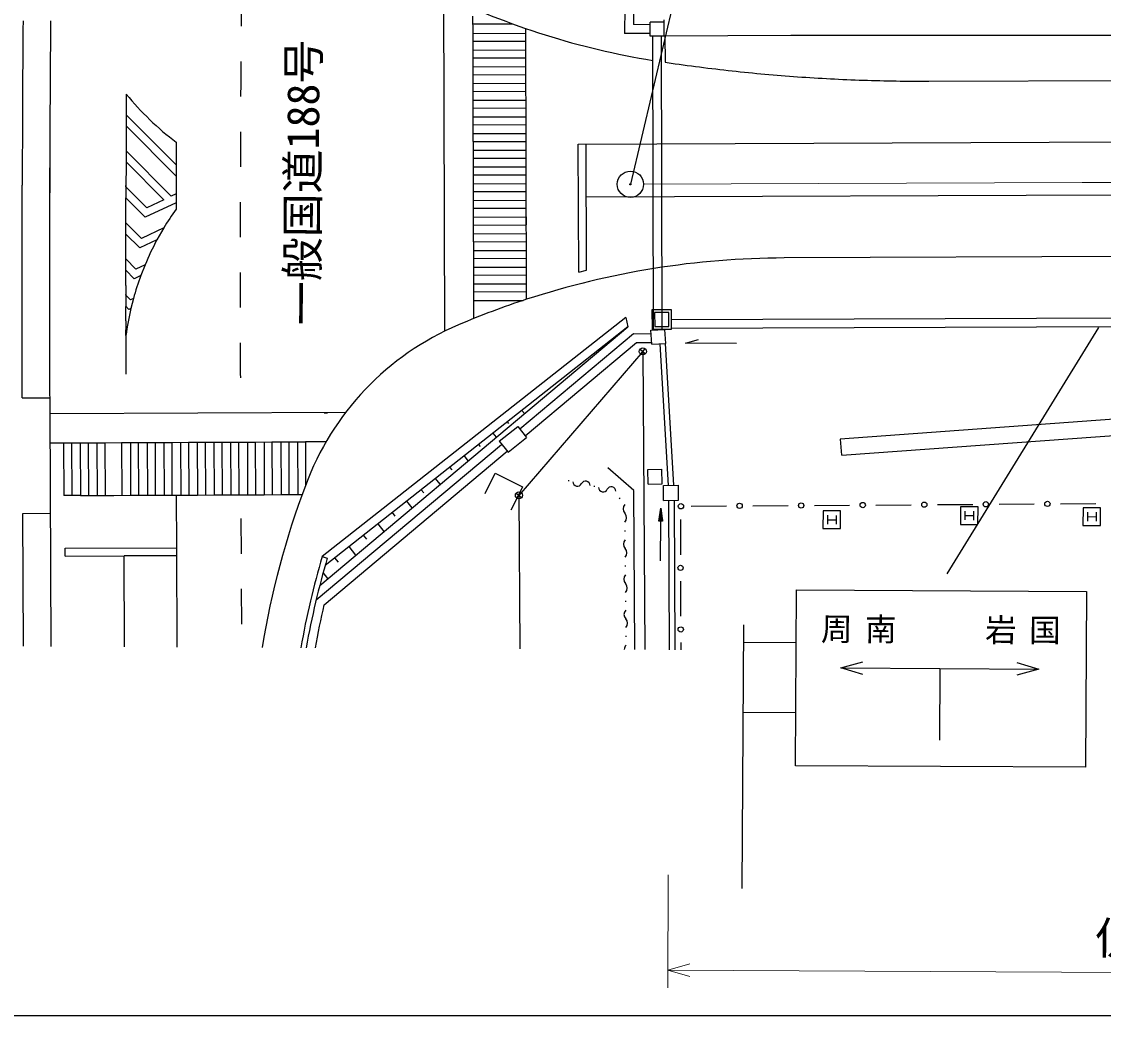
# Model space of a CAD drawing. Units: millimetres, scale not verified. Extents: x 40000 to 680000, y 20000 to 380000.
# Drawn here: x 70801 to 132324, y 205000 to 261536 of the extents above; entities that cross this region are included whole.
import ezdxf
from ezdxf.enums import TextEntityAlignment as Align

# ---------------------------------------------------------------- set-up
doc = ezdxf.new("R2010")
doc.units = ezdxf.units.MM
doc.header["$LTSCALE"] = 1000
doc.linetypes.add('CHAIN', pattern=[18.5, 12, -1.5, 3.5, -1.5])
for name, color, linetype, lineweight in [('M-BGD', 7, 'Continuous', 25), ('M-BMK', 2, 'CHAIN', 13), ('M-BMK-SRVR', 3, 'Continuous', 25), ('M-STR-HTXT', 7, 'Continuous', 13), ('M-STR-STRC', 7, 'Continuous', 25), ('M-TTL-BAND', 7, 'Continuous', 25)]:
    doc.layers.add(name, color=color, linetype=linetype, lineweight=lineweight)
doc.layers.add('M-BMK-HTXT', color=7, linetype='Continuous')
doc.styles.add('ＭＳ ゴシック', font='')
doc.styles.get('ＭＳ ゴシック').set_extended_font_data('MS Gothic')

msp = doc.modelspace()

# ---------------------------------------------------------------- linework, layer by layer
at = {"layer": 'M-BGD'}
for p, q in [((94874, 243932), (94818, 263061)), ((105101, 262336), (105089, 260870)), ((105603, 262520), (105594, 261366)), ((70879, 261589), (70875, 261086)), ((72446, 261583), (72442, 261081)), ((96475, 260868), (96472, 261852)), ((107350, 261511), (106550, 261508)), ((106552, 260708), (106550, 261508)), ((107352, 260711), (107349, 261634)), ((70875, 261086), (70872, 260583)), ((72442, 261081), (72439, 260578)), ((96472, 261402), (98731, 261409)), ((96475, 260868), (99476, 260877)), ((96478, 259918), (96475, 260868)), ((99520, 245737), (99475, 261144)), ((99477, 260427), (99476, 260877)), ((106549, 260858), (105089, 260870)), ((106553, 261358), (105594, 261366)), ((70872, 260583), (70869, 260080)), ((72439, 260578), (72435, 260075)), ((96476, 260418), (99477, 260427)), ((107352, 260711), (106552, 260708)), ((106738, 244000), (106696, 260709)), ((107238, 244002), (107196, 260710)), ((107388, 260734), (114557, 260764)), ((107388, 260734), (107393, 259225)), ((114557, 260764), (143283, 260753)), ((70869, 260080), (70865, 259577)), ((72435, 260075), (72432, 259573)), ((96478, 259918), (99478, 259927)), ((96480, 258968), (96478, 259918)), ((99479, 259807), (99478, 259965)), ((99480, 259483), (99478, 259927)), ((70862, 259074), (70859, 258571)), ((70865, 259577), (70862, 259074)), ((72428, 259070), (72425, 258568)), ((72432, 259573), (72428, 259070)), ((96479, 259468), (99480, 259477)), ((107393, 259225), (107735, 259176)), ((107735, 259176), (107966, 259143)), ((107966, 259143), (108197, 259110)), ((108197, 259110), (108429, 259078)), ((108429, 259078), (108660, 259046)), ((108660, 259046), (108892, 259015)), ((108892, 259015), (109124, 258985)), ((70859, 258571), (70857, 258068)), ((72425, 258568), (72422, 258065)), ((96480, 258968), (99481, 258976)), ((96483, 258017), (96480, 258968)), ((96482, 258517), (99482, 258526)), ((99482, 258526), (99481, 258976)), ((109124, 258985), (109355, 258955)), ((109355, 258955), (109587, 258926)), ((109587, 258926), (109819, 258897)), ((109819, 258897), (110051, 258869)), ((110051, 258869), (110283, 258841)), ((110283, 258841), (110515, 258814)), ((110515, 258814), (110747, 258787)), ((110747, 258787), (110979, 258761)), ((110979, 258761), (111212, 258736)), ((111212, 258736), (111444, 258711)), ((111444, 258711), (111676, 258686)), ((111676, 258686), (111909, 258662)), ((111909, 258662), (112141, 258639)), ((112141, 258639), (112374, 258616)), ((112374, 258616), (112607, 258594)), ((112607, 258594), (112839, 258572)), ((112839, 258572), (113072, 258551)), ((113072, 258551), (113305, 258530)), ((113305, 258530), (113537, 258510)), ((113537, 258510), (113770, 258491)), ((113770, 258491), (114003, 258471)), ((114003, 258471), (114236, 258453)), ((114236, 258453), (114469, 258435)), ((114469, 258435), (114702, 258418)), ((114702, 258418), (114935, 258401)), ((114935, 258401), (115168, 258385)), ((70857, 258068), (70854, 257565)), ((72422, 258065), (72419, 257562)), ((96483, 258017), (99484, 258026)), ((96486, 257067), (96483, 258017)), ((115168, 258385), (115401, 258369)), ((115401, 258369), (115635, 258354)), ((115635, 258354), (115868, 258339)), ((115868, 258339), (116101, 258325)), ((116101, 258325), (116334, 258311)), ((116334, 258311), (116568, 258298)), ((116568, 258298), (116801, 258286)), ((116801, 258286), (117034, 258274)), ((117034, 258274), (117268, 258262)), ((117268, 258262), (117501, 258251)), ((117501, 258251), (117734, 258241)), ((117734, 258241), (117968, 258231)), ((117968, 258231), (118201, 258222)), ((118201, 258222), (118435, 258214)), ((118435, 258214), (118668, 258205)), ((118668, 258205), (118902, 258198)), ((118902, 258198), (119135, 258191)), ((119135, 258191), (119369, 258184)), ((119369, 258184), (119603, 258178)), ((119603, 258178), (119836, 258173)), ((119836, 258173), (120070, 258168)), ((120070, 258168), (120303, 258164)), ((120303, 258164), (120537, 258160)), ((120537, 258160), (120771, 258157)), ((120771, 258157), (121004, 258154)), ((121004, 258154), (121238, 258152)), ((121238, 258152), (121472, 258150)), ((121472, 258150), (121705, 258149)), ((121705, 258149), (121939, 258149)), ((121939, 258149), (122173, 258149)), ((122173, 258149), (122406, 258150)), ((122406, 258150), (149661, 258252)), ((70854, 257565), (70851, 257062)), ((72419, 257562), (72417, 257060)), ((76755, 257415), (76753, 257033)), ((96484, 257567), (99485, 257576)), ((70849, 256559), (70847, 256056)), ((70851, 257062), (70849, 256559)), ((72414, 256557), (72411, 256054)), ((72417, 257060), (72414, 256557)), ((76753, 257033), (76746, 255605)), ((96486, 257067), (99487, 257076)), ((96489, 256117), (96486, 257067)), ((96487, 256617), (99488, 256626)), ((99488, 256626), (99487, 257076)), ((70847, 256056), (70845, 255553)), ((72411, 256054), (72409, 255552)), ((76751, 256532), (76749, 256240)), ((76749, 256240), (79589, 253384)), ((96489, 256117), (99489, 256126)), ((96491, 255167), (96489, 256117)), ((99491, 255675), (99489, 256126)), ((70845, 255553), (70843, 255050)), ((72409, 255552), (72407, 255049)), ((76746, 255529), (76744, 255027)), ((76747, 255604), (76746, 255529)), ((76750, 255601), (79588, 252747)), ((96490, 255667), (99491, 255675)), ((70843, 255050), (70841, 254547)), ((72407, 255049), (72404, 254546)), ((76744, 255027), (76742, 254526)), ((96491, 255167), (99492, 255175)), ((96494, 254216), (96491, 255167)), ((96493, 254716), (99494, 254725)), ((99494, 254725), (99492, 255175)), ((102459, 254574), (162926, 254801)), ((70841, 254547), (70839, 254044)), ((72404, 254546), (72402, 254044)), ((76742, 254526), (76739, 253555)), ((76744, 254189), (79312, 251606)), ((79592, 254172), (79587, 252748)), ((79594, 254673), (79592, 254172)), ((96494, 254216), (99495, 254225)), ((96497, 253266), (96494, 254216)), ((99494, 254473), (99494, 254624)), ((99496, 253775), (99495, 254225)), ((102487, 247284), (102459, 254574)), ((102936, 247389), (102909, 254575)), ((70837, 253541), (70836, 253038)), ((70839, 254044), (70837, 253541)), ((72401, 253541), (72399, 253038)), ((72402, 254044), (72401, 253541)), ((76739, 253522), (76737, 253021)), ((76739, 253555), (76739, 253522)), ((76741, 253553), (78880, 251402)), ((79590, 253671), (79589, 253384)), ((96496, 253766), (99496, 253775)), ((70836, 253038), (70834, 252535)), ((72399, 253038), (72397, 252536)), ((72403, 252543), (72404, 253046)), ((72404, 253046), (72405, 253223)), ((76737, 253021), (76736, 252519)), ((96497, 253266), (99498, 253275)), ((96500, 252316), (96497, 253266)), ((70834, 252535), (70834, 252226)), ((72397, 252536), (72396, 252033)), ((72402, 252040), (72403, 252543)), ((76736, 252519), (76733, 251504)), ((79587, 252670), (79584, 251236)), ((79588, 252747), (79587, 252670)), ((96498, 252816), (99499, 252825)), ((96500, 252316), (99501, 252325)), ((96503, 251365), (96500, 252316)), ((99502, 251874), (99501, 252325)), ((70832, 251546), (70833, 252049)), ((70833, 252049), (70834, 252226)), ((72396, 252033), (72394, 251531)), ((72401, 251538), (72402, 252040)), ((76735, 252140), (76735, 252212)), ((76736, 252139), (77919, 250950)), ((79585, 251734), (79312, 251606)), ((79586, 252205), (79585, 251734)), ((96501, 251866), (99502, 251874)), ((102921, 251574), (132929, 251687)), ((70830, 250540), (70831, 251043)), ((70831, 251043), (70832, 251546)), ((72394, 251531), (72393, 251222)), ((72400, 251035), (72401, 251538)), ((72400, 250532), (72400, 251035)), ((76732, 250530), (76733, 251032)), ((76733, 251032), (76734, 251503)), ((76734, 251503), (77824, 250407)), ((79584, 251236), (77824, 250407)), ((78880, 251402), (77919, 250950)), ((79584, 251203), (79583, 250872)), ((79584, 251236), (79584, 251203)), ((96503, 251365), (99503, 251374)), ((96505, 250415), (96503, 251365)), ((99505, 250924), (99503, 251374)), ((70829, 250037), (70830, 250540)), ((72399, 250030), (72400, 250532)), ((76731, 250087), (76732, 250530)), ((96504, 250915), (99505, 250924)), ((96505, 250415), (99506, 250424)), ((96508, 249465), (96505, 250415)), ((99508, 249974), (99506, 250424)), ((70829, 249534), (70829, 250037)), ((72399, 249527), (72399, 250030)), ((76729, 248524), (76731, 250088)), ((76731, 250088), (77612, 249202)), ((78879, 249798), (77612, 249202)), ((78879, 249798), (78494, 249119)), ((96507, 249965), (99508, 249974)), ((70828, 249031), (70829, 249534)), ((72399, 249024), (72399, 249527)), ((76730, 249026), (76730, 249450)), ((76730, 249450), (77517, 248659)), ((96508, 249465), (99509, 249474)), ((96511, 248515), (96508, 249465)), ((70828, 248528), (70828, 249031)), ((72399, 248522), (72399, 249024)), ((78494, 249119), (77517, 248659)), ((96510, 249015), (99510, 249024)), ((70827, 247522), (70828, 248025)), ((70828, 248025), (70828, 248528)), ((72398, 248019), (72399, 248522)), ((72399, 247516), (72398, 248019)), ((76728, 248034), (77305, 247453)), ((76729, 248032), (76729, 248524)), ((76729, 247019), (76729, 248032)), ((96511, 248515), (99512, 248523)), ((96514, 247564), (96511, 248515)), ((96512, 248065), (99513, 248073)), ((114177, 248116), (162951, 248299)), ((70827, 247019), (70827, 247522)), ((72399, 247014), (72399, 247516)), ((76727, 247396), (77209, 246911)), ((77818, 247696), (77305, 247453)), ((77818, 247696), (77579, 247085)), ((96514, 247564), (99515, 247573)), ((96517, 246614), (96514, 247564)), ((99516, 247123), (99515, 247573)), ((102487, 247284), (102936, 247389)), ((70827, 246516), (70827, 247019)), ((72399, 246511), (72399, 247014)), ((76729, 246518), (76729, 247019)), ((77579, 247085), (77209, 246911)), ((96515, 247114), (99516, 247123)), ((70828, 246013), (70827, 246516)), ((72400, 246008), (72399, 246511)), ((76729, 246518), (76730, 245336)), ((96517, 246614), (99517, 246623)), ((96519, 245664), (96517, 246614)), ((96518, 246164), (99519, 246173)), ((99519, 246173), (99517, 246623)), ((99518, 246395), (99518, 246552)), ((70828, 245509), (70828, 246013)), ((70829, 245006), (70828, 245509)), ((72400, 245506), (72400, 246008)), ((72401, 245003), (72400, 245506)), ((76727, 245978), (76997, 245706)), ((76730, 245975), (76729, 246016)), ((77161, 245783), (76997, 245706)), ((77161, 245783), (77017, 245217)), ((96519, 245664), (99321, 245672)), ((96522, 244647), (96519, 245664)), ((70829, 244503), (70829, 245006)), ((72402, 244500), (72401, 245003)), ((76727, 245339), (76902, 245163)), ((76730, 245013), (76730, 245336)), ((76731, 244511), (76730, 245013)), ((77017, 245217), (76902, 245163)), ((107753, 245141), (106652, 245137)), ((106652, 245137), (106657, 244036)), ((107603, 244990), (106803, 244987)), ((106803, 244987), (106806, 244187)), ((107606, 244190), (107603, 244990)), ((107757, 244040), (107753, 245141)), ((70830, 244000), (70829, 244503)), ((72403, 243998), (72402, 244500)), ((76731, 244511), (76735, 241479)), ((105158, 244712), (87899, 231103)), ((94872, 244692), (94871, 244855)), ((105158, 244712), (105276, 244169)), ((107755, 244591), (162964, 244798)), ((107757, 244091), (162966, 244298)), ((70831, 243497), (70830, 244000)), ((72404, 243495), (72403, 243998)), ((76732, 243679), (76732, 244010)), ((87755, 229459), (105276, 244169)), ((105276, 244169), (88064, 230596)), ((99136, 238361), (105598, 243786)), ((105598, 243786), (106601, 243779)), ((106589, 243977), (107388, 244025)), ((106637, 243178), (106589, 243977)), ((106657, 244036), (107757, 244040)), ((106806, 244187), (107606, 244190)), ((107436, 243226), (107388, 244025)), ((70832, 242994), (70831, 243497)), ((72405, 242993), (72404, 243495)), ((99447, 237968), (105779, 243284)), ((105779, 243284), (106598, 243279)), ((106637, 243178), (107436, 243226)), ((107589, 235140), (107113, 243207)), ((107888, 235157), (107412, 243225)), ((108562, 243242), (109305, 243456)), ((111462, 243226), (108562, 243242)), ((70833, 242491), (70832, 242994)), ((70834, 241988), (70833, 242491)), ((72407, 242490), (72405, 242993)), ((72408, 241987), (72407, 242490)), ((106132, 242775), (99081, 234585)), ((105979, 242904), (106284, 242645)), ((106002, 242622), (106261, 242927)), ((106132, 242775), (106253, 225808)), ((70835, 241485), (70834, 241988)), ((72410, 241485), (72408, 241987)), ((70837, 240982), (70835, 241485)), ((72411, 240982), (72410, 241485)), ((70839, 240479), (70837, 240982)), ((72413, 240479), (72411, 240982)), ((70840, 240126), (70839, 240479)), ((70840, 240126), (72415, 240133)), ((72415, 239977), (72413, 240479)), ((72417, 239474), (72415, 239977)), ((72476, 225993), (72417, 239474)), ((99401, 239236), (99255, 239421)), ((89222, 239293), (72419, 239219)), ((88010, 239287), (88194, 239288)), ((98519, 238672), (98437, 238776)), ((134429, 239036), (117358, 237787)), ((97804, 237895), (97618, 238130)), ((97967, 237661), (99026, 238499)), ((99026, 238499), (99523, 237872)), ((117444, 236863), (134496, 238111)), ((72426, 237569), (73636, 237574)), ((73186, 237572), (73199, 234571)), ((73636, 237574), (74586, 237578)), ((73636, 237574), (73649, 234573)), ((74136, 237576), (74149, 234576)), ((74586, 237578), (75537, 237582)), ((74586, 237578), (74600, 234578)), ((75087, 237581), (75100, 234580)), ((75537, 237582), (76487, 237587)), ((75537, 237582), (75550, 234582)), ((76487, 237587), (77437, 237591)), ((76487, 237587), (76500, 234586)), ((76987, 237589), (77000, 234588)), ((77437, 237591), (78388, 237595)), ((77437, 237591), (77450, 234590)), ((77938, 237593), (77950, 234592)), ((78388, 237595), (79338, 237599)), ((78388, 237595), (78401, 234594)), ((78888, 237597), (78901, 234596)), ((79338, 237599), (80288, 237603)), ((79338, 237599), (79351, 234598)), ((79838, 237601), (79851, 234600)), ((80288, 237603), (81238, 237607)), ((80288, 237603), (80301, 234602)), ((80788, 237605), (80801, 234604)), ((81238, 237607), (82189, 237611)), ((81238, 237607), (81251, 234607)), ((81739, 237609), (81751, 234609)), ((82189, 237611), (83139, 237616)), ((82189, 237611), (82202, 234611)), ((82689, 237614), (82702, 234613)), ((83139, 237616), (84089, 237620)), ((83139, 237616), (83152, 234615)), ((83639, 237618), (83652, 234617)), ((84089, 237620), (85039, 237624)), ((84089, 237620), (84102, 234619)), ((84589, 237622), (84602, 234621)), ((85039, 237624), (85990, 237628)), ((85039, 237624), (85052, 234623)), ((85540, 237626), (85553, 234625)), ((85990, 237628), (86940, 237632)), ((85990, 237628), (86003, 234627)), ((86490, 237630), (86503, 234629)), ((88116, 237637), (86940, 237632)), ((86940, 237632), (86951, 235162)), ((87550, 228634), (98091, 237483)), ((96901, 237356), (96800, 237485)), ((97967, 237661), (98464, 237034)), ((98464, 237034), (99523, 237872)), ((117358, 237787), (117425, 236869)), ((87998, 228357), (98413, 237100)), ((96206, 236554), (95982, 236839)), ((95284, 236041), (95163, 236194)), ((97166, 234695), (97741, 235839)), ((97741, 235839), (99284, 235064)), ((105618, 234869), (104146, 236145)), ((106414, 236061), (107214, 236074)), ((106428, 235230), (106414, 236061)), ((107228, 235243), (107214, 236074)), ((94609, 235213), (94345, 235549)), ((99284, 235064), (98937, 234374)), ((101934, 235408), (101885, 235419)), ((103399, 235084), (103350, 235095)), ((106428, 235230), (107228, 235243)), ((107304, 235152), (108154, 235160)), ((107312, 234301), (107304, 235152)), ((108162, 234309), (108154, 235160)), ((74149, 234576), (73199, 234571)), ((74149, 234576), (75100, 234580)), ((75100, 234580), (76050, 234584)), ((76050, 234584), (77000, 234588)), ((77000, 234588), (77950, 234592)), ((77950, 234592), (78901, 234596)), ((78901, 234596), (79851, 234600)), ((79629, 231598), (79616, 234599)), ((79851, 234600), (80801, 234604)), ((80801, 234604), (81751, 234609)), ((81751, 234609), (82702, 234613)), ((82702, 234613), (83652, 234617)), ((83652, 234617), (84602, 234621)), ((84602, 234621), (85553, 234625)), ((85553, 234625), (85575, 234625)), ((85575, 234625), (86503, 234629)), ((86503, 234629), (86753, 234630)), ((93667, 234725), (93526, 234903)), ((98929, 234715), (99234, 234456)), ((98952, 234433), (99211, 234738)), ((99081, 234585), (99127, 225847)), ((104784, 234436), (104821, 234380)), ((105671, 225811), (105618, 234869)), ((93012, 233872), (92708, 234258)), ((98937, 234374), (98630, 233733)), ((107034, 233113), (107150, 233862)), ((107142, 233812), (107139, 233112)), ((107150, 233862), (107259, 233111)), ((107157, 233812), (107154, 233112)), ((107312, 234301), (108162, 234309)), ((107585, 234304), (107620, 225800)), ((107970, 225798), (107935, 234307)), ((108886, 233969), (110887, 233982)), ((112387, 233992), (114388, 234004)), ((115888, 234014), (117889, 234027)), ((119389, 234036), (121390, 234049)), ((122890, 234059), (124891, 234071)), ((126391, 234081), (128392, 234094)), ((129892, 234103), (131893, 234116)), ((70868, 233561), (72443, 233568)), ((70901, 226002), (70868, 233561)), ((83273, 233265), (83281, 231264)), ((92049, 233410), (91889, 233612)), ((107049, 233213), (107049, 233113)), ((107065, 233313), (107064, 233113)), ((107080, 233413), (107079, 233112)), ((107096, 233512), (107094, 233112)), ((107111, 233612), (107109, 233112)), ((107127, 233712), (107124, 233112)), ((107172, 233712), (107169, 233112)), ((107186, 233612), (107184, 233112)), ((107201, 233512), (107199, 233112)), ((107215, 233412), (107214, 233112)), ((107230, 233312), (107229, 233112)), ((107244, 233212), (107244, 233112)), ((108271, 233209), (108275, 231208)), ((91414, 232531), (91071, 232967)), ((105117, 232587), (105117, 232537)), ((107259, 233111), (107034, 233113)), ((107134, 230862), (107146, 233112)), ((90432, 232094), (90252, 232322)), ((73277, 231571), (79629, 231598)), ((73279, 231121), (73277, 231571)), ((79653, 225954), (79629, 231598)), ((89817, 231190), (89434, 231676)), ((73279, 231121), (76630, 231135)), ((79631, 231148), (76630, 231135)), ((76653, 225970), (76630, 231135)), ((87899, 231103), (88187, 231018)), ((88815, 230778), (88615, 231031)), ((88220, 229849), (87950, 230191)), ((105135, 230586), (105136, 230536)), ((108279, 229708), (108283, 227707)), ((83290, 229264), (83299, 227263)), ((105153, 228586), (105154, 228536)), ((105172, 226585), (105172, 226535)), ((108287, 226207), (108288, 225797))]:
    msp.add_line(p, q, dxfattribs=at)
for centre, radius in [((106132, 242775), 200), ((99081, 234585), 200), ((108297, 233964), 150), ((111637, 233987), 150), ((115138, 234009), 150), ((118639, 234032), 150), ((122140, 234054), 150), ((125641, 234076), 150), ((129142, 234099), 150), ((108277, 230458), 150), ((108285, 226957), 150)]:
    msp.add_circle(centre, radius, dxfattribs=at)
for centre, radius, start, end in [((2091724, 247106), 2008493, 179.53876, 179.59583), ((113570, 302004), 43222, 244.14972, 260.85266), ((2091741, 247106), 2008510, 179.65295, 179.70996), ((89261, 267522), 16080, 218.94452, 233.04333), ((2091724, 247106), 2008493, 179.76709, 179.82416), ((2091724, 247106), 2008493, 179.88116, 179.93823), ((92667, 241525), 16080, 144.45654, 149.03192), ((92667, 241525), 16080, 151.8147, 157.43225), ((114318, 200377), 47714, 90.16864, 108.06757), ((92667, 241525), 16080, 159.76776, 164.6441), ((2091724, 247106), 2008493, 179.9953, 180.05243), ((114318, 200377), 47714, 108.06757, 113.03943), ((92667, 241525), 16080, 166.724, 172.29883), ((101869, 229648), 15904, 113.03943, 159.82056), ((113565, 200874), 47789, 113.02826, 113.03943), ((2091724, 247106), 2008493, 180.10944, 180.1665), ((131575, 218273), 47714, 159.30475, 170.76825), ((102410, 235361), 256, 180.21478, 334.85403), ((102874, 235143), 256, 0.21484, 154.854), ((103875, 235037), 256, 180.21478, 334.85403), ((104339, 234819), 256, 0.21484, 154.854), ((105368, 233815), 363, 136.91858, 224.12415), ((104848, 233310), 363, 316.91855, 44.12421), ((105387, 231814), 363, 136.91858, 224.12415), ((104866, 231309), 363, 316.91855, 44.12421), ((131724, 218102), 45713, 163.47614, 166.75085), ((131724, 218102), 45413, 163.47614, 166.75085), ((105405, 229814), 363, 136.91858, 224.12415), ((104884, 229309), 363, 316.91855, 44.12421), ((131724, 218102), 45713, 166.75085, 170.1582), ((131724, 218102), 45413, 166.75085, 170.09467), ((131724, 218102), 44913, 166.80011, 169.98688), ((105423, 227813), 363, 136.91858, 224.12415), ((104902, 227308), 363, 316.91855, 44.12421), ((105441, 225813), 363, 136.91858, 179.75354)]:
    msp.add_arc(centre, radius, start, end, dxfattribs=at)
at = {"layer": 'M-BMK'}
for p, q in [((106158, 252287), (111148, 252306)), ((111148, 252306), (116147, 252325)), ((116147, 252325), (121136, 252343)), ((121136, 252343), (126135, 252362)), ((126135, 252362), (131125, 252381)), ((131125, 252381), (136124, 252400))]:
    msp.add_line(p, q, dxfattribs=at)
at = {"layer": 'M-BMK-SRVR'}
msp.add_line((114532, 290800), (105424, 252284), dxfattribs=at)
msp.add_circle((105424, 252284), 746, dxfattribs=at)
at = {"layer": 'M-STR-HTXT'}
for p, q in [((107581, 213000), (107546, 206576)), ((107552, 207576), (108804, 207926)), ((108800, 207210), (107552, 207576)), ((107552, 207576), (176192, 207199))]:
    msp.add_line(p, q, dxfattribs=at)
at = {"layer": 'M-STR-STRC'}
for p, q in [((123438, 230120), (132063, 244135)), ((124198, 233935), (124192, 232934)), ((125198, 233929), (124198, 233935)), ((125193, 232929), (125198, 233929)), ((131170, 233875), (131164, 232875)), ((132170, 233870), (131170, 233875)), ((132165, 232869), (132170, 233870)), ((116380, 233701), (116374, 232701)), ((117380, 233696), (116380, 233701)), ((116628, 233450), (116625, 232949)), ((116627, 233199), (117127, 233197)), ((117128, 233447), (117126, 232947)), ((117374, 232695), (117380, 233696)), ((124447, 233683), (124444, 233183)), ((124445, 233433), (124945, 233430)), ((124947, 233680), (124944, 233180)), ((131419, 233624), (131416, 233124)), ((131417, 233374), (131917, 233371)), ((131919, 233621), (131916, 233121)), ((116374, 232701), (117374, 232695)), ((124192, 232934), (125193, 232929)), ((131164, 232875), (132165, 232869)), ((114809, 219206), (114864, 229206)), ((114864, 229206), (131363, 229116)), ((131363, 229116), (131308, 219116)), ((111853, 227223), (111770, 212223)), ((111847, 226223), (114847, 226206)), ((117394, 224765), (118645, 225114)), ((118642, 224399), (117394, 224765)), ((117394, 224765), (128658, 224703)), ((123026, 224734), (123003, 220650)), ((128658, 224703), (127406, 224354)), ((127410, 225069), (128658, 224703)), ((114825, 222206), (111825, 222223)), ((131308, 219116), (114809, 219206))]:
    msp.add_line(p, q, dxfattribs=at)
for radius in [31.3, 25, 18.8, 12.5, 6.3]:
    msp.add_circle((105419, 252280), radius, dxfattribs=at)
at = {"layer": 'M-TTL-BAND'}
msp.add_line((40000, 205000), (579000, 205000), dxfattribs=at)

# ---------------------------------------------------------------- texts
at = {"layer": 'M-BMK-HTXT', "style": 'ＭＳ ゴシック'}
msp.add_text('一般国道188号', height=1833, rotation=89.7, dxfattribs=at).set_placement((88210, 244260), align=Align.BOTTOM_LEFT)
at = {"layer": 'M-STR-HTXT', "style": 'ＭＳ ゴシック', "width": 1.1}
msp.add_text('側\u3000溝\u3000L=69.0', height=1833, rotation=359.7, dxfattribs=at).set_placement((131864, 207943), align=Align.BOTTOM_LEFT)
at = {"layer": 'M-STR-STRC', "char_height": 1320, "attachment_point": 7, "rotation": 359.7, "style": 'ＭＳ ゴシック'}
for s, insert in [('\\T1.39;周南', (116257, 226171)), ('\\T1.39;岩国', (125593, 226120))]:
    msp.add_mtext(s, dxfattribs=dict(at, insert=insert))

doc.saveas('drawing.dxf')
